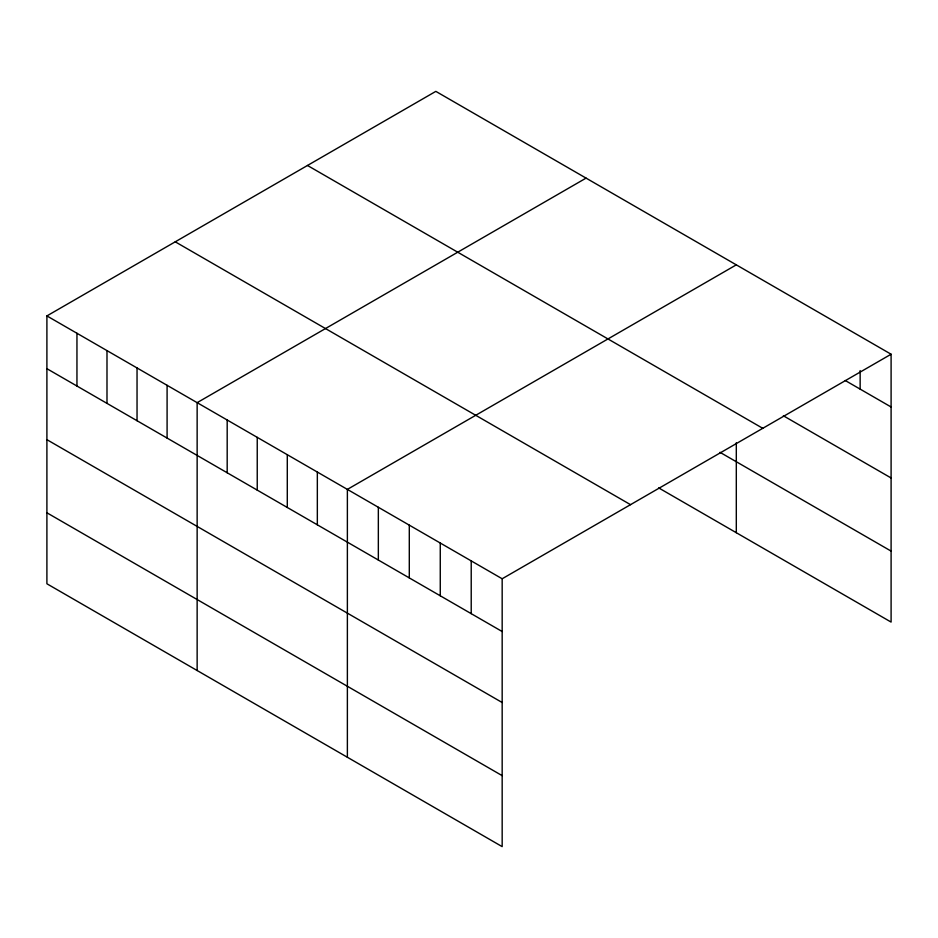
<?xml version="1.0" encoding="UTF-8"?>
<svg xmlns="http://www.w3.org/2000/svg" width="938" height="938" viewBox="0 0 938 938"><rect width="100%" height="100%" fill="white"/><g stroke="black" fill="none" stroke-linecap="round" stroke-linejoin="round"><path stroke-width="1.41" d="M46.9 315.918L502.17 578.769L502.17 846.627L46.9 583.776L46.9 315.918L435.83 91.373L891.1 354.224L891.1 622.082L658.687 487.901M586.062 178.114L197.144 402.66L197.144 670.518M736.307 264.856L347.377 489.39L347.377 757.259M502.17 578.769L891.1 354.224M845.279 380.535L891.1 406.986M783.359 415.769L891.1 477.97M307.476 165.463L762.758 428.314M720.032 452.339L891.1 551.098M175.242 241.816L630.524 504.667M46.9 368.681L502.17 631.532M46.9 439.664L502.17 702.515M46.9 512.793L502.17 775.644M860.146 370.569L860.146 389.106M736.307 442.724L736.307 532.714M471.216 560.889L471.216 613.651M440.262 543.02L440.262 595.782M409.296 525.139L409.296 577.914M378.342 507.27L378.342 560.033M317.337 472.049L317.337 524.811M287.286 454.696L287.286 507.47M257.235 437.354L257.235 490.117M227.184 420.001L227.184 472.764M167.093 385.307L167.093 438.069M137.042 367.954L137.042 420.728M106.991 350.613L106.991 403.375M76.951 333.26L76.951 386.022"/></g></svg>
